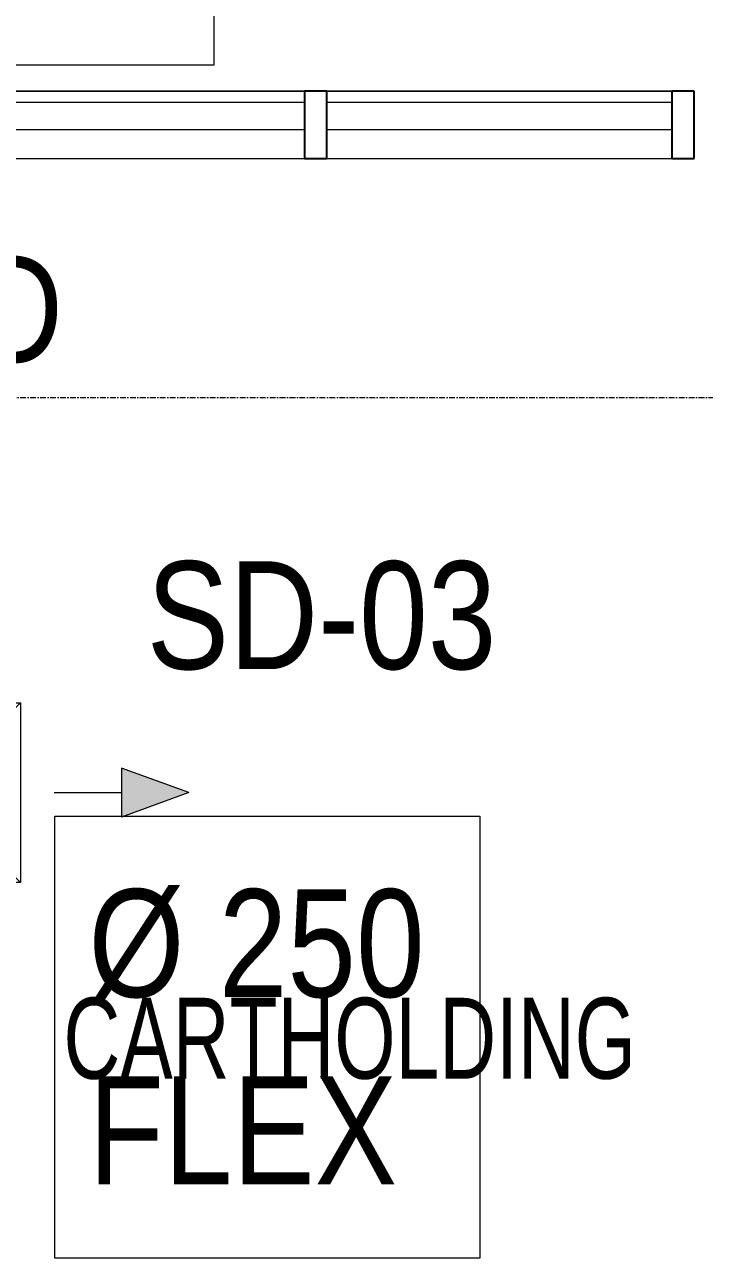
# Model space of a CAD drawing. Header units: inches. Extents: x -83664 to 20107, y -47222 to 19398.
# Drawn here: x -7233 to -5719, y -2679 to 66 of the extents above; entities that cross this region are included whole.
import ezdxf

# ---------------------------------------------------------------- set-up
doc = ezdxf.new("R2010")
doc.units = ezdxf.units.IN
doc.header["$MEASUREMENT"] = 0
doc.linetypes.add('Grid Line', pattern=[22.225, 12.7, -3.175, 3.175, -3.175])
doc.linetypes.add('Hidden 0_50', pattern=[1.0584, 0.5292, -0.5292])
for name, color, linetype, lineweight in [('A-DETL-GENF', 7, 'Continuous', 9), ('A-GLAZ-CURT', 7, 'Continuous', 9), ('A-GLAZ-CWMG', 7, 'Continuous', 9), ('G-ANNO-TEXT', 7, 'Continuous', 9), ('M-HVAC-CDFF', 7, 'Continuous', 9), ('M-HVAC-DUCT-IDEN', 7, 'Continuous', 18), ('ROOM TAG', 7, 'Continuous', 9), ('S-GRID', 7, 'Continuous', 9)]:
    doc.layers.add(name, color=color, linetype=linetype, lineweight=lineweight)
doc.layers.add('FF ROOM TAG_dwg', color=7, linetype='Continuous', lineweight=9, true_color=0x767676)
doc.styles.add('Arial Narrow_20', font='ARIALN.TTF', dxfattribs={"width": 0.85, "height": 4572})
doc.styles.add('Arial Narrow_21', font='ARIALN.TTF', dxfattribs={"height": 240})

# ---------------------------------------------------------------- blocks, each defined once
blk = doc.blocks.new('GCE-AT-Supply Air Rectangular Diffuser - 300x300-6788639-FIRST FLOOR AC CONDITIONING LAYOUT - PART A')
at = {"layer": 'A-DETL-GENF', "true_color": 0xff7f00}
for points in [[(54.6, 425), (0, 575), (-54.6, 425)], [(-425, -54.6), (-425, 54.6), (-575, 0)], [(425, -54.6), (575, 0), (425, 54.6)], [(0, -575), (54.6, -425), (-54.6, -425)]]:
    blk.add_hatch(color=30, dxfattribs=at).paths.add_polyline_path(points)
at = {"layer": 'A-DETL-GENF', "color": 30, "true_color": 0xff7f00}
for p, q in [((0, 575), (-54.6, 425)), ((0, 575), (54.6, 425)), ((-54.6, 425), (54.6, 425)), ((0, 275), (0, 425)), ((-200, -200), (200, 200)), ((-200, 200), (200, -200)), ((-200, -200), (-200, 200)), ((-200, 200), (200, 200)), ((200, 200), (200, -200)), ((-575, 0), (-425, 54.6)), ((-425, -54.6), (-425, 54.6)), ((425, 54.6), (425, -54.6)), ((575, 0), (425, 54.6)), ((-575, 0), (-425, -54.6)), ((275, 0), (425, 0)), ((-275, 0), (-425, 0)), ((575, 0), (425, -54.6)), ((200, -200), (-200, -200)), ((0, -275), (0, -425)), ((54.6, -425), (-54.6, -425)), ((0, -575), (-54.6, -425)), ((0, -575), (54.6, -425))]:
    blk.add_line(p, q, dxfattribs=at)
blk = doc.blocks.new('TEMW-SMBZ-HO-BM-HVAC-00002_rvt-1-FIRST FLOOR AC CONDITIONING LAYOUT - PART A')
at = {"layer": 'M-HVAC-CDFF', "color": 6, "linetype": 'Hidden 0_50', "lineweight": 9, "true_color": 0xff00ff}
blk.add_blockref('GCE-AT-Supply Air Rectangular Diffuser - 300x300-6788639-FIRST FLOOR AC CONDITIONING LAYOUT - PART A', (144014.2, 96729.4), dxfattribs=at)
blk = doc.blocks.new('TEMW-SMBZ-HO-BM-HVAC-00002_rvt-2-FIRST FLOOR AC CONDITIONING LAYOUT - PART A')
at = {"layer": 'M-HVAC-CDFF', "color": 6, "linetype": 'Hidden 0_50', "lineweight": 9, "true_color": 0xff00ff}
blk.add_blockref('GCE-AT-Supply Air Rectangular Diffuser - 300x300-6788639-FIRST FLOOR AC CONDITIONING LAYOUT - PART A', (144014.2, 96729.4), dxfattribs=at)
blk = doc.blocks.new('System Panel - Solid-1052256-FIRST FLOOR AC CONDITIONING LAYOUT - PART A')
at = {"layer": 'A-GLAZ-CURT', "color": 9, "lineweight": 18, "true_color": 0xbbbbbb}
for p, q in [((384.375, 10.5), (-384.375, 10.5)), ((-384.375, 10.5), (-384.375, -49.5)), ((384.375, -49.5), (384.375, 10.5)), ((-384.375, -49.5), (384.375, -49.5))]:
    blk.add_line(p, q, dxfattribs=at)
at = {"layer": 'A-GLAZ-CURT', "color": 9, "true_color": 0xbbbbbb}
for p, q in [((-384.375, -49.5), (-384.375, 10.5)), ((384.375, 10.5), (-384.375, 10.5)), ((384.375, 10.5), (384.375, -49.5)), ((-384.375, -49.5), (384.375, -49.5))]:
    blk.add_line(p, q, dxfattribs=at)
blk = doc.blocks.new('Rectangular Mullion - 50 x 150mm-649915-FIRST FLOOR AC CONDITIONING LAYOUT - PART A')
at = {"layer": 'A-GLAZ-CWMG', "color": 9, "true_color": 0xbbbbbb}
for p, q in [((144896.8, 98290.7), (144896.8, 98140.7)), ((144896.8, 98140.7), (144896.8, 98290.7)), ((145665.6, 98290.7), (144896.8, 98290.7)), ((144896.8, 98290.7), (145665.6, 98290.7)), ((145665.6, 98290.7), (145665.6, 98140.7)), ((145665.6, 98140.7), (145665.6, 98290.7)), ((144896.8, 98140.7), (145665.6, 98140.7)), ((144896.8, 98140.7), (145665.6, 98140.7))]:
    blk.add_line(p, q, dxfattribs=at)
blk = doc.blocks.new('Rectangular Mullion - 50 x 150mm-423468-FIRST FLOOR AC CONDITIONING LAYOUT - PART A')
at = {"layer": 'A-GLAZ-CWMG', "color": 9, "lineweight": 25, "true_color": 0xbbbbbb}
for p, q in [((0, 75), (-50, 75)), ((-50, 75), (-50, -75)), ((0, -75), (0, 75)), ((-50, -75), (0, -75))]:
    blk.add_line(p, q, dxfattribs=at)
at = {"layer": 'A-GLAZ-CWMG', "color": 9, "true_color": 0xbbbbbb}
for p, q in [((-50, -75), (-50, 75)), ((-50, 75), (0, 75)), ((0, 75), (0, -75)), ((0, -75), (-50, -75))]:
    blk.add_line(p, q, dxfattribs=at)
blk = doc.blocks.new('Rectangular Mullion - 50 x 150mm-423458-FIRST FLOOR AC CONDITIONING LAYOUT - PART A')
at = {"layer": 'A-GLAZ-CWMG', "color": 9, "lineweight": 25, "true_color": 0xbbbbbb}
for p, q in [((-25, 75), (25, 75)), ((-25, -75), (-25, 75)), ((25, 75), (25, -75)), ((25, -75), (-25, -75))]:
    blk.add_line(p, q, dxfattribs=at)
at = {"layer": 'A-GLAZ-CWMG', "color": 9, "true_color": 0xbbbbbb}
for p, q in [((25, 75), (-25, 75)), ((-25, 75), (-25, -75)), ((25, -75), (25, 75)), ((-25, -75), (25, -75))]:
    blk.add_line(p, q, dxfattribs=at)
blk = doc.blocks.new('SMBZ_Hospital Arch Model_2026_01_29_rvt-1-FIRST FLOOR AC CONDITIONING LAYOUT - PART A')
at = {"layer": 'A-GLAZ-CURT', "color": 9, "lineweight": 9, "true_color": 0xbbbbbb, "rotation": 180}
for p in [(144462.4, 98215.7), (145281.2, 98215.7)]:
    blk.add_blockref('System Panel - Solid-1052256-FIRST FLOOR AC CONDITIONING LAYOUT - PART A', p, dxfattribs=at)
at = {"layer": 'A-GLAZ-CWMG', "color": 9, "lineweight": 9, "true_color": 0xbbbbbb}
for name, p in [('Rectangular Mullion - 50 x 150mm-649915-FIRST FLOOR AC CONDITIONING LAYOUT - PART A', (-818.7, 0)), ('Rectangular Mullion - 50 x 150mm-649915-FIRST FLOOR AC CONDITIONING LAYOUT - PART A', (0, 0)), ('Rectangular Mullion - 50 x 150mm-423468-FIRST FLOOR AC CONDITIONING LAYOUT - PART A', (145715.6, 98215.7))]:
    blk.add_blockref(name, p, dxfattribs=at)
at = {"layer": 'A-GLAZ-CWMG', "color": 9, "lineweight": 9, "true_color": 0xbbbbbb, "extrusion": (0, 0, -1)}
blk.add_blockref('Rectangular Mullion - 50 x 150mm-423458-FIRST FLOOR AC CONDITIONING LAYOUT - PART A', (-144871.8, 98215.7), dxfattribs=at)
blk = doc.blocks.new('FF ROOM TAG_dwg-8877209-FIRST FLOOR AC CONDITIONING LAYOUT - PART A')
at = {"layer": 'ROOM TAG', "insert": (1688629, 2328565), "char_height": 4572, "width": 38034.55, "attachment_point": 2, "line_spacing_factor": 0.974696, "style": 'Arial Narrow_20'}
blk.add_mtext('CARTHOLDING', dxfattribs=at)

msp = doc.modelspace()

# ---------------------------------------------------------------- linework, layer by layer
at = {"layer": 'G-ANNO-TEXT', "flags": 128}
for points in [[(-8995.6, 960.1), (-6811.6, 960.1), (-6811.6, -23.9), (-8995.6, -23.9)], [(-7166, -1695.5), (-6218.8, -1695.5), (-6218.8, -2679.5), (-7166, -2679.5)]]:
    msp.add_lwpolyline(points, close=True, dxfattribs=at)
at = {"layer": 'S-GRID', "color": 254, "linetype": 'Grid Line', "true_color": 0xdcdcdc}
msp.add_line((20106.7, -764.5), (-81517, -764.5), dxfattribs=at)

# ---------------------------------------------------------------- block references
at = {"lineweight": 5}
for name in ['SMBZ_Hospital Arch Model_2026_01_29_rvt-1-FIRST FLOOR AC CONDITIONING LAYOUT - PART A', 'TEMW-SMBZ-HO-BM-HVAC-00002_rvt-1-FIRST FLOOR AC CONDITIONING LAYOUT - PART A', 'TEMW-SMBZ-HO-BM-HVAC-00002_rvt-2-FIRST FLOOR AC CONDITIONING LAYOUT - PART A']:
    msp.add_blockref(name, (-151456.7, -98372.2), dxfattribs=at)
at = {"layer": 'FF ROOM TAG_dwg', "color": 7, "xscale": 0.03937007874015915, "yscale": 0.03937007874015915, "zscale": 0.03937007874015915}
msp.add_blockref('FF ROOM TAG_dwg-8877209-FIRST FLOOR AC CONDITIONING LAYOUT - PART A', (-72990.3, -93775.4), dxfattribs=at)
msp.add_blockref('FF ROOM TAG_dwg-8877209-FIRST FLOOR AC CONDITIONING LAYOUT - PART A', (-72990.3, -93775.4), dxfattribs=at)
msp.add_blockref('FF ROOM TAG_dwg-8877209-FIRST FLOOR AC CONDITIONING LAYOUT - PART A', (-72990.3, -93775.4), dxfattribs=at)
msp.add_blockref('FF ROOM TAG_dwg-8877209-FIRST FLOOR AC CONDITIONING LAYOUT - PART A', (-72990.3, -93775.4), dxfattribs=at)
msp.add_blockref('FF ROOM TAG_dwg-8877209-FIRST FLOOR AC CONDITIONING LAYOUT - PART A', (-72990.3, -93775.4), dxfattribs=at)

# ---------------------------------------------------------------- texts
at = {"layer": 'G-ANNO-TEXT', "char_height": 240, "attachment_point": 1, "style": 'Arial Narrow_21'}
for s, insert, width in [('SD-03', (-6961, -1128), 986.076), ('Ø 250', (-7091, -1857.9), 937.974), ('FLEX', (-7091, -2274.6), 865.822)]:
    msp.add_mtext(s, dxfattribs=dict(at, insert=insert, width=width))
at = {"layer": 'M-HVAC-DUCT-IDEN', "lineweight": 9, "insert": (-8843.9, -447.4), "char_height": 240, "width": 2128.48, "attachment_point": 1, "style": 'Arial Narrow_21'}
msp.add_mtext('200x150 SAD', dxfattribs=at)

doc.saveas('drawing.dxf')
